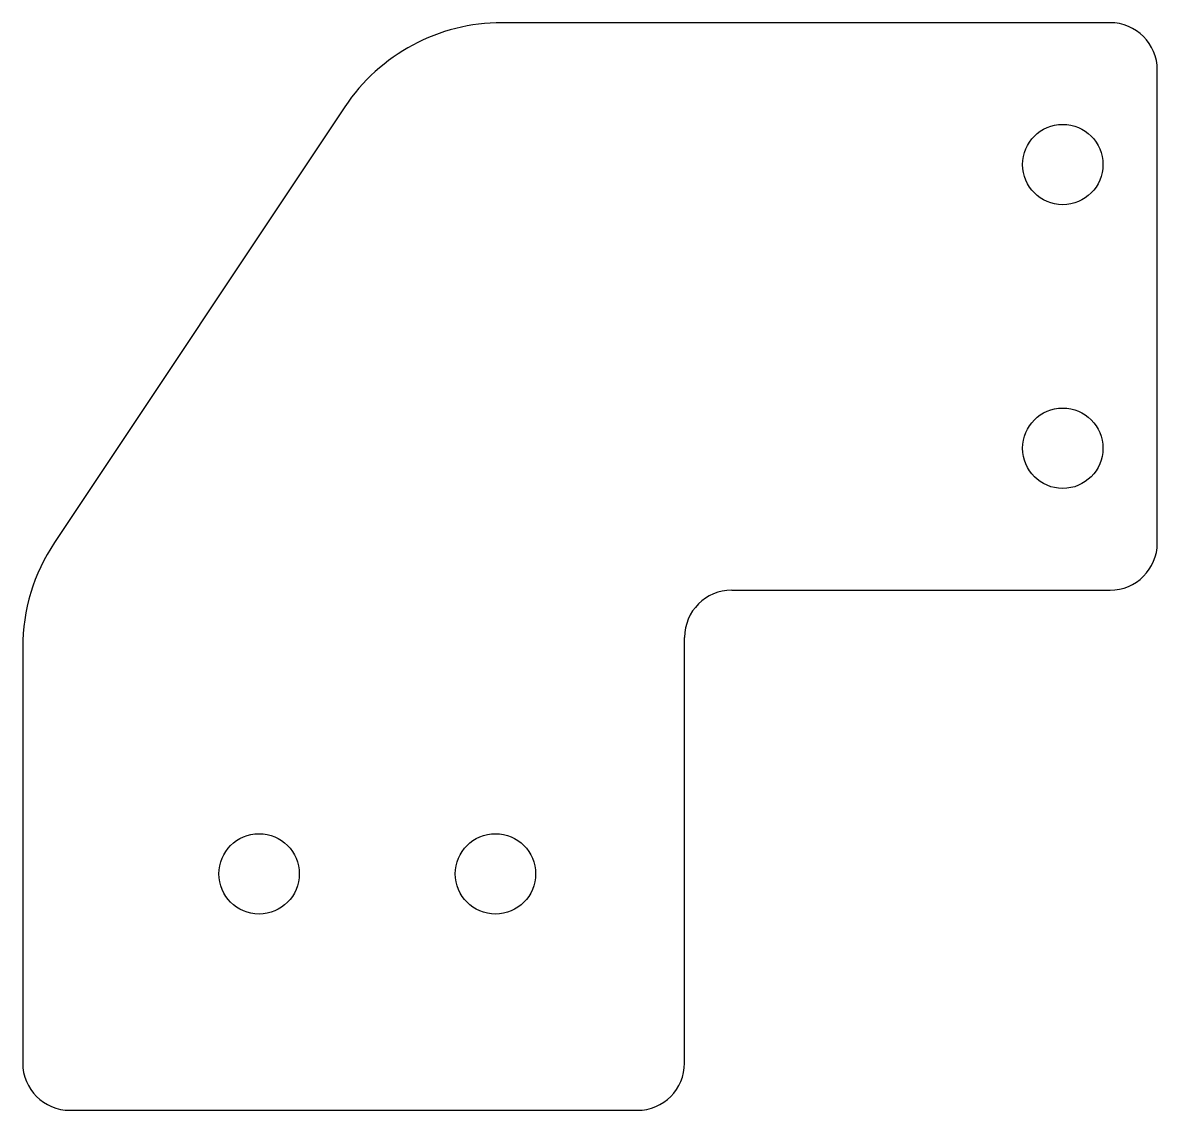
# Model space of a CAD drawing. Header units: millimetres. Extents: x -82 to 38, y -115 to 0.
import ezdxf

# ---------------------------------------------------------------- set-up
doc = ezdxf.new("R2010")
doc.units = ezdxf.units.MM
doc.linetypes.add('SLD-Katı', pattern=[0])

msp = doc.modelspace()

# ---------------------------------------------------------------- linework, layer by layer
at = {"color": 7, "linetype": 'SLD-Katı', "lineweight": 25}
for p, q in [((33.11, 0), (-31.19, 0)), ((38.11, -55), (38.11, -5)), ((-47.83, -8.91), (-78.53, -54.96)), ((-6.89, -60), (33.11, -60)), ((-11.89, -110), (-11.89, -65)), ((-81.89, -66.06), (-81.89, -110)), ((-76.89, -115), (-16.89, -115))]:
    msp.add_line(p, q, dxfattribs=at)
for centre in [(28.11, -15), (28.11, -45), (-56.89, -90), (-31.89, -90)]:
    msp.add_circle(centre, 4.25, dxfattribs=at)
for centre, radius, start, end in [((-31.19, -20), 20, 90, 146.3099), ((33.11, -5), 5, 0, 90), ((-61.89, -66.06), 20, 146.3099, 180), ((33.11, -55), 5, 270, 0), ((-6.89, -65), 5, 90, 180), ((-76.89, -110), 5, 180, 270), ((-16.89, -110), 5, 270, 0)]:
    msp.add_arc(centre, radius, start, end, dxfattribs=at)

doc.saveas('drawing.dxf')
